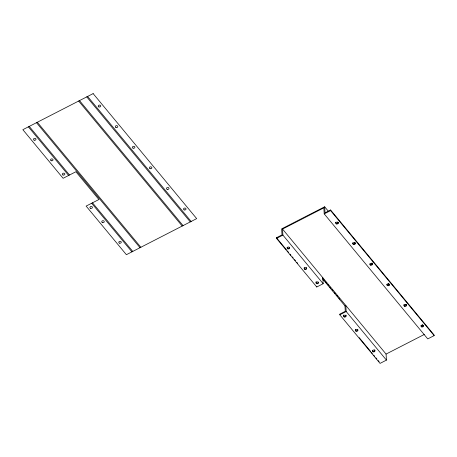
<?xml version="1.0" encoding="UTF-8"?>
<svg xmlns="http://www.w3.org/2000/svg" width="457" height="457" viewBox="0 0 457 457"><rect width="100%" height="100%" fill="white"/><g stroke="black" fill="none" stroke-linecap="round" stroke-linejoin="round"><path stroke-width="0.69" d="M328.297 211.163L324.664 206.781L281.643 228.866L282.009 234.904L276.474 237.749L276.514 238.383L316.77 286.996L323.162 283.711L322.791 277.673M323.162 283.711L282.9 235.104L282.529 229.066L323.853 207.849L324.224 213.893L427.758 338.905L434.15 335.621L434.11 334.987L330.571 209.974L325.036 212.819L324.664 206.781M276.514 238.383L282.9 235.104M324.224 213.893L330.611 210.608L330.571 209.974M344.961 305.904L345.812 305.465L346.178 311.508L386.439 360.116L380.053 363.395L339.791 314.787L339.751 314.153L345.286 311.308L344.961 305.904L322.391 278.656M339.791 314.787L346.178 311.508M386.439 360.116L386.068 354.078L424.262 334.473M330.611 210.608L434.15 335.621M337.38 222.131L338.289 223.227M354.181 242.416L355.089 243.512M371.438 263.255L372.346 264.352M388.244 283.54L389.604 285.185M405.496 304.373L406.404 305.47M422.302 324.664L423.211 325.761M282.529 229.066L386.068 354.078M323.419 279.307L324.327 280.404M325.235 281.501L326.601 283.146M327.509 284.243L328.417 285.339M329.777 286.985L330.685 288.081M332.05 289.727L332.953 290.823M334.318 292.469L335.227 293.565M336.586 295.211L337.495 296.307M338.86 297.953L339.768 299.049M276.474 237.749L286.425 249.762M287.327 250.859L288.687 252.498M290.041 254.132L290.949 255.229M292.303 256.863L293.211 257.959M294.565 259.593L295.473 260.69M296.827 262.329L297.736 263.421M359.202 337.637L370.513 351.29M371.415 352.381L372.324 353.478M373.677 355.112L374.58 356.209M375.94 357.842L376.842 358.939M378.202 360.579L379.104 361.67M87.601 96.444L191.14 221.456M86.75 96.884L190.283 221.896M79.507 100.603L183.046 225.615M78.655 101.037L182.194 226.049M37.331 122.253L140.87 247.266M36.48 122.687L140.019 247.7M29.242 126.406L69.498 175.014M92.52 202.811L132.776 251.419M28.385 126.846L68.647 175.454M91.668 203.245L131.924 251.858M316.735 286.356L316.77 286.996M289.595 247.534A1.262 0.977 -3.5 0 1 287.11 247.414M306.613 267.608A1.262 0.977 -3.5 0 1 305.293 268.899A1.262 0.977 -3.5 0 1 304.299 267.494M318.478 282.112A1.262 0.977 -3.5 0 1 316.016 282.5M315.993 281.998A1.262 0.977 -3.5 0 1 316.107 281.752M346.006 315.164A1.262 0.977 -3.5 0 1 344.687 316.461A1.262 0.977 -3.5 0 1 343.687 315.056M357.871 329.674A1.262 0.977 -3.5 0 1 356.334 330.702A1.262 0.977 -3.5 0 1 355.495 329.314M374.717 349.776A1.262 0.977 -3.5 0 1 374.026 351.244A1.262 0.977 -3.5 0 1 372.398 350.388M355.038 242.444A1.262 0.977 -3.5 0 1 354.186 243.952A1.262 0.977 -3.5 0 1 352.747 242.804M338.186 222.348A1.262 0.977 -3.5 0 1 336.815 223.393A1.262 0.977 -3.5 0 1 335.701 222.228M372.341 263.586A1.262 0.977 -3.5 0 1 369.879 263.969M371.941 262.912A1.262 0.977 -3.5 0 1 372.284 263.335M389.318 284.083A1.262 0.977 -3.5 0 1 386.862 284.471M406.376 304.493A1.262 0.977 -3.5 0 1 405.222 305.79A1.262 0.977 -3.5 0 1 403.948 304.625M423.445 325.578A1.262 0.977 -3.5 0 1 421.017 325.71M93.137 93.605L22.85 129.685L63.112 178.299L75.891 171.735L98.906 199.526L86.127 206.09L126.389 254.698L196.676 218.617L93.137 93.605M373.106 351.833A1.262 0.977 -3.5 0 0 374.951 350.89A1.262 0.977 -3.5 0 0 373.021 350.148A1.262 0.977 -3.5 0 0 373.106 351.833M356.066 331.256A1.262 0.977 -3.5 0 0 357.905 330.308A1.262 0.977 -3.5 0 0 355.98 329.571A1.262 0.977 -3.5 0 0 356.066 331.256M344.252 316.998A1.262 0.977 -3.5 0 0 346.098 316.05A1.262 0.977 -3.5 0 0 344.167 315.307A1.262 0.977 -3.5 0 0 344.252 316.998M316.672 283.694A1.262 0.977 -3.5 0 0 318.518 282.752A1.262 0.977 -3.5 0 0 316.587 282.009A1.262 0.977 -3.5 0 0 316.672 283.694M304.865 269.436A1.262 0.977 -3.5 0 0 306.71 268.493A1.262 0.977 -3.5 0 0 304.779 267.751A1.262 0.977 -3.5 0 0 304.865 269.436M287.819 248.859A1.262 0.977 -3.5 0 0 289.664 247.911A1.262 0.977 -3.5 0 0 287.733 247.168A1.262 0.977 -3.5 0 0 287.819 248.859M421.668 326.904A1.262 0.977 -3.5 0 0 423.513 325.955A1.262 0.977 -3.5 0 0 421.583 325.218A1.262 0.977 -3.5 0 0 421.668 326.904M404.628 306.327A1.262 0.977 -3.5 0 0 406.467 305.379A1.262 0.977 -3.5 0 0 404.542 304.636A1.262 0.977 -3.5 0 0 404.628 306.327M387.513 285.665A1.262 0.977 -3.5 0 0 389.358 284.722A1.262 0.977 -3.5 0 0 387.433 283.98A1.262 0.977 -3.5 0 0 387.513 285.665M370.536 265.169A1.262 0.977 -3.5 0 0 372.381 264.22A1.262 0.977 -3.5 0 0 370.45 263.478A1.262 0.977 -3.5 0 0 370.536 265.169M353.427 244.506A1.262 0.977 -3.5 0 0 355.272 243.558A1.262 0.977 -3.5 0 0 353.341 242.821A1.262 0.977 -3.5 0 0 353.427 244.506M336.381 223.93A1.262 0.977 -3.5 0 0 338.226 222.982A1.262 0.977 -3.5 0 0 336.295 222.239A1.262 0.977 -3.5 0 0 336.381 223.93M98.906 106.921A1.262 0.977 -3.5 0 0 100.751 105.973A1.262 0.977 -3.5 0 0 98.821 105.236A1.262 0.977 -3.5 0 0 98.906 106.921M115.952 127.497A1.262 0.977 -3.5 0 0 117.797 126.555A1.262 0.977 -3.5 0 0 115.867 125.812A1.262 0.977 -3.5 0 0 115.952 127.497M133.061 148.159A1.262 0.977 -3.5 0 0 134.906 147.211A1.262 0.977 -3.5 0 0 132.976 146.469A1.262 0.977 -3.5 0 0 133.061 148.159M150.039 168.662A1.262 0.977 -3.5 0 0 151.884 167.713A1.262 0.977 -3.5 0 0 149.959 166.971A1.262 0.977 -3.5 0 0 150.039 168.662M167.153 189.318A1.262 0.977 -3.5 0 0 168.999 188.37A1.262 0.977 -3.5 0 0 167.068 187.633A1.262 0.977 -3.5 0 0 167.153 189.318M184.194 209.9A1.262 0.977 -3.5 0 0 186.039 208.952A1.262 0.977 -3.5 0 0 184.108 208.209A1.262 0.977 -3.5 0 0 184.194 209.9M34.155 140.162A1.262 0.977 -3.5 0 0 36 139.214A1.262 0.977 -3.5 0 0 34.075 138.471A1.262 0.977 -3.5 0 0 34.155 140.162M51.201 160.738A1.262 0.977 -3.5 0 0 53.046 159.796A1.262 0.977 -3.5 0 0 51.115 159.053A1.262 0.977 -3.5 0 0 51.201 160.738M63.009 174.997A1.262 0.977 -3.5 0 0 64.854 174.054A1.262 0.977 -3.5 0 0 62.929 173.312A1.262 0.977 -3.5 0 0 63.009 174.997M90.595 208.301A1.262 0.977 -3.5 0 0 92.434 207.352A1.262 0.977 -3.5 0 0 90.509 206.61A1.262 0.977 -3.5 0 0 90.595 208.301M102.402 222.559A1.262 0.977 -3.5 0 0 104.247 221.611A1.262 0.977 -3.5 0 0 102.317 220.874A1.262 0.977 -3.5 0 0 102.402 222.559M119.443 243.135A1.262 0.977 -3.5 0 0 121.288 242.193A1.262 0.977 -3.5 0 0 119.363 241.45A1.262 0.977 -3.5 0 0 119.443 243.135"/></g></svg>
